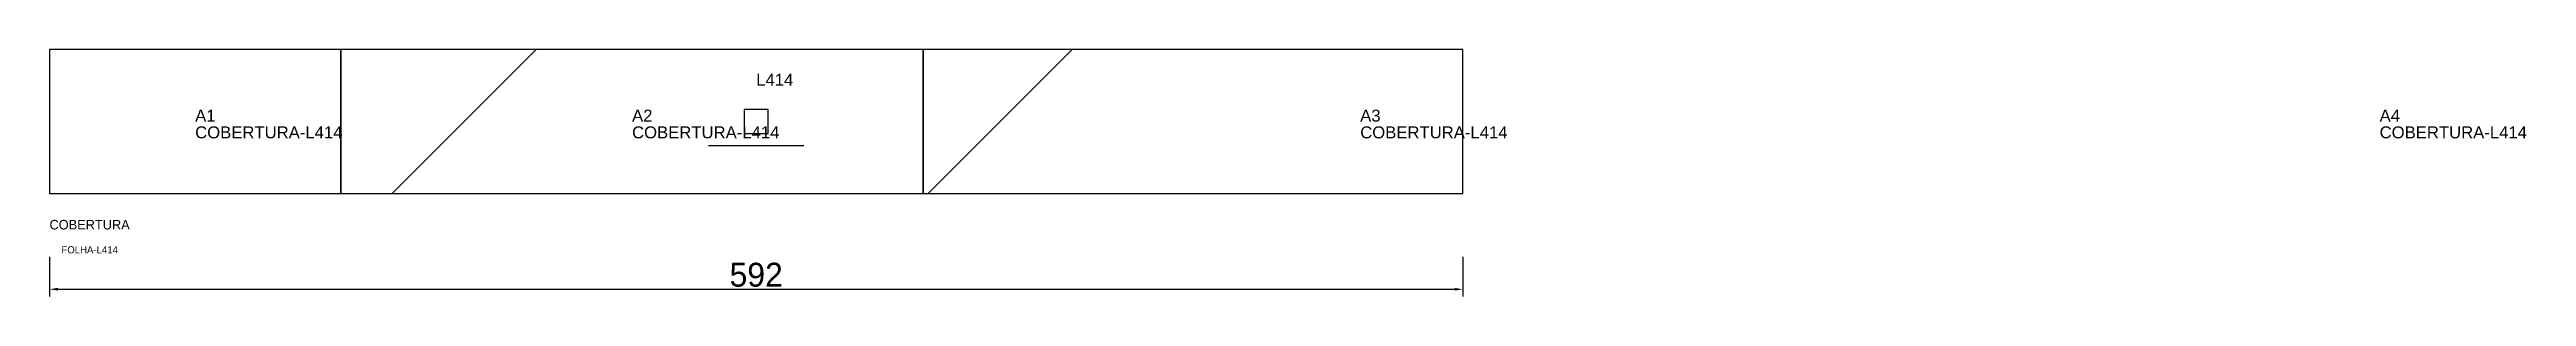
# Model space of a CAD drawing. Header units: metres. Extents: x 222 to 1260, y 98 to 202.
import ezdxf

# ---------------------------------------------------------------- set-up
doc = ezdxf.new("R2010")
doc.units = ezdxf.units.M
for name, color, linetype in [('3', 3, 'CONTINUOUS'), ('AUX00', 7, 'CONTINUOUS'), ('COTA', 241, 'CONTINUOUS'), ('FOLHA', 255, 'CONTINUOUS'), ('Hachura', 251, 'CONTINUOUS'), ('NOMENCLATURA', 7, 'CONTINUOUS'), ('Nível', 160, 'CONTINUOUS'), ('Painéis', 200, 'CONTINUOUS'), ('Pilares', 5, 'CONTINUOUS'), ('SARR_2.2x7', 40, 'CONTINUOUS')]:
    doc.layers.add(name, color=color, linetype=linetype)
doc.styles.add('ARIAL', font='Arial.ttf')
doc.styles.add('STR_STANDARD', font='arial.ttf')
doc.dimstyles.new('EZ DXF', dxfattribs={"dimtxt": 10, "dimasz": 3.5, "dimexe": 3, "dimexo": 1.5, "dimgap": 1, "dimtad": 1, "dimdec": 1, "dimdsep": 46, "dimcen": 2.5, "dimazin": 3, "dimtfac": 1, "dimtmove": 0, "dimatfit": 3})

msp = doc.modelspace()

# ---------------------------------------------------------------- hatches: boundary and pattern name
at = {"layer": 'Hachura'}
h = msp.add_hatch(dxfattribs=at)
h.set_pattern_fill('ANSI31', scale=50)
h.paths.add_polyline_path([(222.2, 141.24), (814.2, 141.24), (814.2, 201.5), (222.2, 201.5)])
h = msp.add_hatch(dxfattribs=at)
h.set_pattern_fill('ANSI31', scale=50)
h.paths.add_polyline_path([(222.2, 141.24), (814.2, 141.24), (814.2, 201.5), (222.2, 201.5)])

# ---------------------------------------------------------------- linework, layer by layer
at = {"layer": '3'}
for points in [[(344.2, 141.24), (344.2, 201.5)], [(344.2, 141.24), (344.2, 201.5)], [(588.2, 141.24), (588.2, 201.5)], [(588.2, 141.24), (588.2, 201.5)]]:
    msp.add_lwpolyline(points, close=True, dxfattribs=at)
at = {"layer": 'Painéis', "color": 200}
for p, q in [((814.2, 201.5), (222.2, 201.5)), ((222.2, 201.5), (222.2, 141.24)), ((814.2, 201.5), (222.2, 201.5)), ((222.2, 201.5), (222.2, 141.24)), ((814.2, 141.24), (814.2, 201.5)), ((814.2, 141.24), (814.2, 201.5)), ((222.2, 141.24), (814.2, 141.24)), ((222.2, 141.24), (814.2, 141.24))]:
    msp.add_line(p, q, dxfattribs=at)
at = {"layer": 'Pilares'}
msp.add_lwpolyline([(513.2, 166.37), (523.2, 166.37), (523.2, 176.37), (513.2, 176.37)], close=True, dxfattribs=at)
msp.add_lwpolyline([(513.2, 166.37), (523.2, 166.37), (523.2, 176.37), (513.2, 176.37)], close=True, dxfattribs=at)
at = {"layer": 'SARR_2.2x7'}
msp.add_line((498.2, 161.37), (538.2, 161.37), dxfattribs=at)
msp.add_line((498.2, 161.37), (538.2, 161.37), dxfattribs=at)

# ---------------------------------------------------------------- texts
at = {"layer": '3', "style": 'STR_STANDARD'}
for s, p in [('A2', (466.2, 171.37)), ('A2', (466.2, 171.37)), ('A3', (771.2, 171.37)), ('A3', (771.2, 171.37)), ('A1', (283.2, 171.37)), ('A1', (283.2, 171.37)), ('A4', (1198.2, 171.37)), ('A4', (1198.2, 171.37))]:
    msp.add_text(s, height=5, dxfattribs=at).set_placement(p)
at = {"layer": 'AUX00', "style": 'STR_STANDARD'}
for p in [(283.2, 164.37), (283.2, 164.37), (466.2, 164.37), (466.2, 164.37), (771.2, 164.37), (771.2, 164.37), (1198.2, 164.37), (1198.2, 164.37)]:
    msp.add_text('COBERTURA-L414', height=5, dxfattribs=at).set_placement(p)
at = {"layer": 'FOLHA'}
msp.add_text('FOLHA-L414', height=3, dxfattribs=at).set_placement((227.2, 116.24))
msp.add_text('FOLHA-L414', height=3, dxfattribs=at).set_placement((227.2, 116.24))
at = {"layer": 'NOMENCLATURA', "insert": (518.2, 191.37), "char_height": 5, "attachment_point": 1, "style": 'ARIAL'}
msp.add_mtext('L414', dxfattribs=at)
msp.add_mtext('L414', dxfattribs=at)
at = {"layer": 'Nível'}
msp.add_text('COBERTURA', height=4, dxfattribs=at).set_placement((222.2, 126.24))
msp.add_text('COBERTURA', height=4, dxfattribs=at).set_placement((222.2, 126.24))

# ---------------------------------------------------------------- dimensions: what is measured, and where the dimension line sits
at = {"layer": 'COTA'}
msp.add_linear_dim(base=(222.2, 101.24), p1=(222.2, 116.24), p2=(814.2, 116.24), dimstyle='EZ DXF', dxfattribs=at).render()
msp.add_linear_dim(base=(222.2, 101.24), p1=(222.2, 116.24), p2=(814.2, 116.24), dimstyle='EZ DXF', dxfattribs=at).render()

doc.saveas('drawing.dxf')
